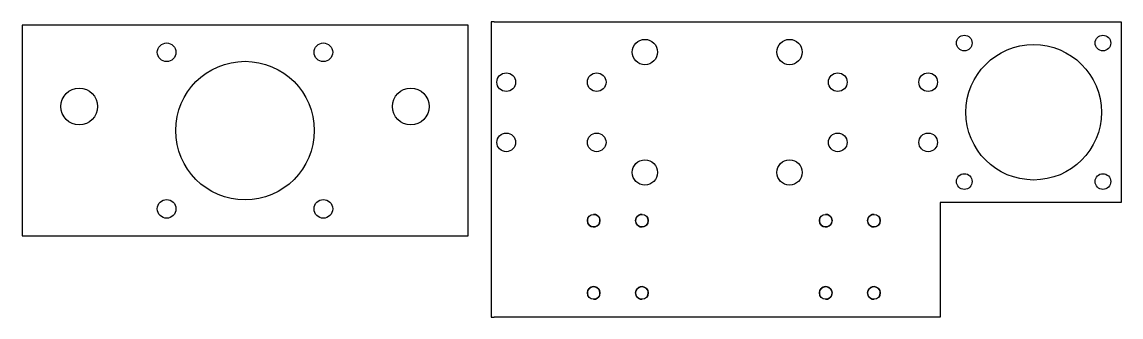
# Model space of a CAD drawing. Header units: millimetres. Extents: x 97 to 279, y 130 to 179.
import ezdxf

# ---------------------------------------------------------------- set-up
doc = ezdxf.new("R2010")
doc.units = ezdxf.units.MM

msp = doc.modelspace()

# ---------------------------------------------------------------- linework, layer by layer
for p, q in [((175.16, 179.12), (174.66, 179.12)), ((174.66, 179.12), (174.66, 130.12)), ((174.66, 130.12), (175.16, 130.12))]:
    msp.add_line(p, q)
at = {"color": 7, "linetype": 'Continuous', "lineweight": 25}
for p, q in [((175.16, 179.12), (279.16, 179.12)), ((279.16, 179.12), (279.16, 149.12)), ((96.81, 178.58), (96.81, 143.58)), ((170.81, 178.58), (96.81, 178.58)), ((170.81, 143.58), (170.81, 178.58)), ((249.16, 149.12), (249.16, 130.12)), ((279.16, 149.12), (249.16, 149.12)), ((96.81, 143.58), (170.81, 143.58)), ((249.16, 130.12), (175.16, 130.12))]:
    msp.add_line(p, q, dxfattribs=at)
for centre, radius in [((253.16, 175.62), 1.3), ((276.16, 175.62), 1.3), ((120.81, 174.08), 1.55), ((146.81, 174.08), 1.55), ((200.16, 174.12), 2.1), ((224.16, 174.12), 2.1), ((264.66, 164.12), 11.25), ((133.81, 161.08), 11.5), ((177.16, 169.12), 1.55), ((192.16, 169.12), 1.55), ((232.16, 169.12), 1.55), ((247.16, 169.12), 1.55), ((161.31, 165.08), 3.05), ((177.16, 159.12), 1.55), ((192.16, 159.12), 1.55), ((232.16, 159.12), 1.55), ((247.16, 159.12), 1.55), ((200.16, 154.12), 2.1), ((224.16, 154.12), 2.1), ((253.16, 152.62), 1.3), ((276.16, 152.62), 1.3), ((120.81, 148.08), 1.55), ((146.81, 148.08), 1.55)]:
    msp.add_circle(centre, radius, dxfattribs=at)
for centre, radius in [((106.31, 165.08), 3.05), ((191.66, 146.12), 1.05), ((199.66, 146.12), 1.05), ((230.16, 146.12), 1.05), ((238.16, 146.12), 1.05), ((191.66, 134.12), 1.05), ((199.66, 134.12), 1.05), ((230.16, 134.12), 1.05), ((238.16, 134.12), 1.05)]:
    msp.add_circle(centre, radius)
for centre, start, end in [((191.66, 146.12), 154.5454, 92.8347), ((199.66, 146.12), 87.1653, 25.4546), ((230.16, 146.12), 154.5454, 92.8347), ((238.16, 146.12), 87.1653, 25.4546), ((191.66, 134.12), 267.1653, 205.4546), ((199.66, 134.12), 334.5454, 272.8347), ((230.16, 134.12), 267.1653, 205.4546), ((238.16, 134.12), 334.5454, 272.8347)]:
    msp.add_arc(centre, 1.05, start, end, dxfattribs=at)

doc.saveas('drawing.dxf')
